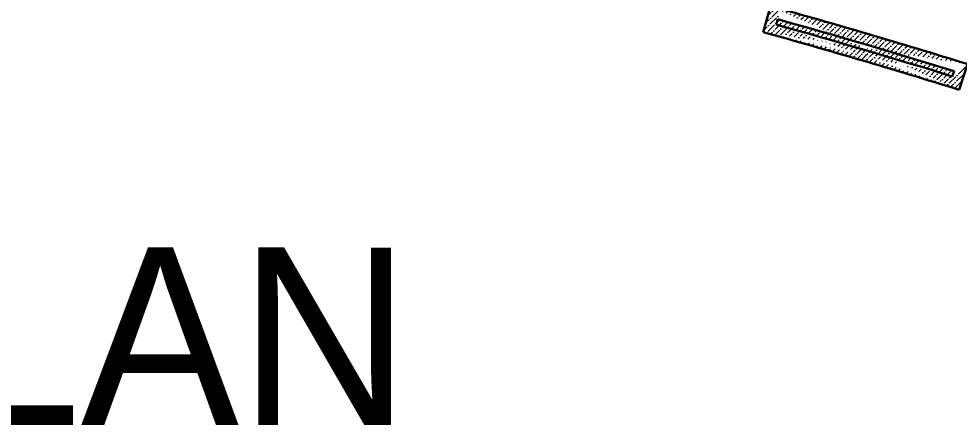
# Model space of a CAD drawing. Header units: millimetres. Extents: x 8275 to 147087, y -297470 to -191881.
# Drawn here: x 88840 to 99821, y -222067 to -217304 of the extents above; entities that cross this region are included whole.
import ezdxf

# ---------------------------------------------------------------- set-up
doc = ezdxf.new("R2010")
doc.units = ezdxf.units.MM
doc.header["$LTSCALE"] = 250
doc.header["$MEASUREMENT"] = 0
for name, color, linetype, lineweight in [('hatch', 9, 'Continuous', 0), ('text', 7, 'Continuous', 9), ('wall', 1, 'Continuous', 30)]:
    doc.layers.add(name, color=color, linetype=linetype, lineweight=lineweight)
doc.styles.get("Standard").update_dxf_attribs({"font": 'GOTHIC.TTF', "height": 100})

msp = doc.modelspace()

# ---------------------------------------------------------------- hatches: boundary and pattern name
at = {"layer": 'hatch'}
h = msp.add_hatch(dxfattribs=at)
h.set_pattern_fill('ANSI36', color=256, scale=350, style=0)
h.set_pattern_definition([(45, (-2190690.936406204, -138326.6644931042), (23.20194125768359, 85.07378461150648), [109.375, -21.875, 0, -21.875])])
edge = h.paths.add_edge_path()
edge.add_line((97702.31420532777, -217308.8350203299), (97684.88424655027, -217371.454553688))
edge.add_line((97735.85833604145, -217188.3230995028), (97735.83335673832, -217188.4128410993))
edge.add_line((97615.43629076588, -217154.8039853785), (97530.96812317264, -217458.2675394726))
edge.add_arc((75126.1855537633, -297950.5422143829), 83677.26247280023, 72.89316467388917, 74.36002561367286)
edge.add_arc((75126.1855537633, -297950.5422143829), 83552.26247280023, 72.80924180304046, 74.4456160702821)
edge.add_arc((75126.1855537633, -297950.5422143829), 83742.26247280023, 72.89222273872024, 74.36009204827403)
edge.add_arc((75126.1855537633, -297950.5422143829), 83867.26247280023, 72.80924180304046, 74.4456160702822)
edge.add_line((99760.65199150168, -217913.6158154305), (99740.21615886898, -217975.3351042239))
edge.add_line((99919.3784642464, -217831.9130426132), (99820.36546411761, -218130.9471979177))

# ---------------------------------------------------------------- linework, layer by layer
at = {"layer": 'wall'}
for p, q in [((97615.43629076588, -217154.8039853785, -27227.86530261567), (97530.96812317264, -217458.2675394726, -491718.4295693876)), ((97702.31420532777, -217308.8350203299, -211687.0840478574), (97684.88424655027, -217371.454553688, -307534.4502017988)), ((99919.3784642464, -217831.9130426132, -27227.86530261567), (99820.36546411761, -218130.9471979177, -27227.86530261567)), ((99760.65199150168, -217913.6158154305, -27227.86530261567), (99740.21615886898, -217975.3351042239, -27227.86530261567))]:
    msp.add_line(p, q, dxfattribs=at)
for radius, start, end in [(83867.26247280023, 72.80924180276776, 74.44561606529541), (83742.26247280023, 72.89222274318614, 74.36009204855552), (83677.26247280023, 72.89316466918179, 74.36002560896938), (83552.26247280023, 72.80924180276776, 74.44561606529541)]:
    msp.add_arc((75126.1855537633, -297950.5422143829, -491718.4295693876), radius, start, end, dxfattribs=at)

# ---------------------------------------------------------------- texts
at = {"layer": 'text', "insert": (12977.2920541054, -222040.8778860707, -178091.5916191582), "char_height": 2070, "width": 136084.7637937868, "attachment_point": 7, "rotation": 359.97865285940503}
msp.add_mtext('\\pi57051;1ST FLOOR PLAN ', dxfattribs=at)

doc.saveas('drawing.dxf')
